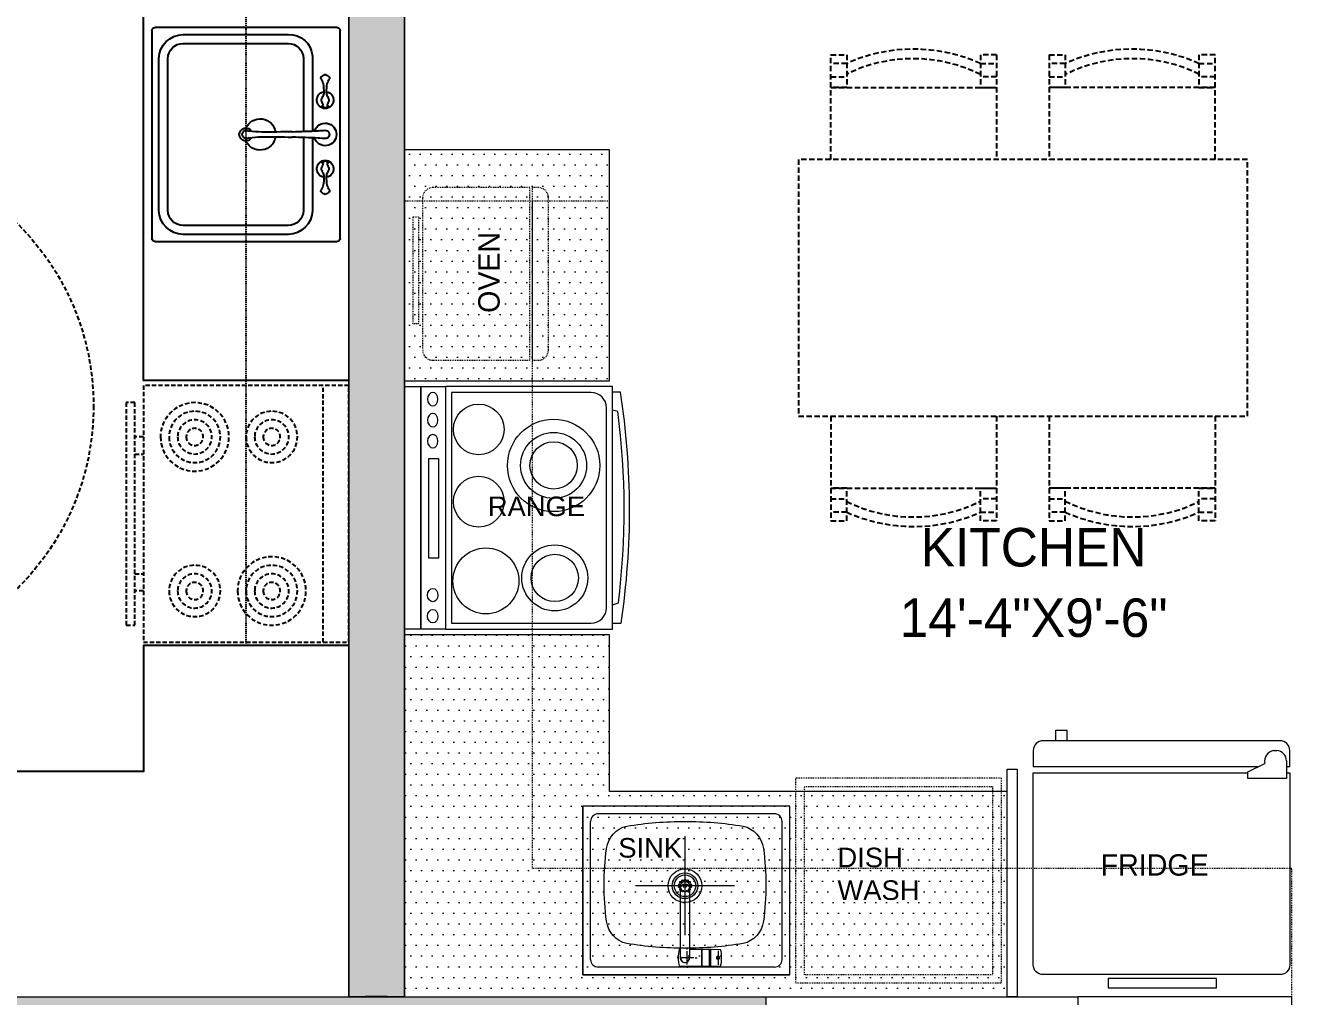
# Model space of a CAD drawing. Header units: inches. Extents: x 0 to 2865, y 0 to 4378.
# Drawn here: x 1399 to 1547, y 1385 to 1498.5 of the extents above; entities that cross this region are included whole.
import ezdxf

# ---------------------------------------------------------------- set-up
doc = ezdxf.new("R2010")
doc.units = ezdxf.units.IN
for name, pattern in [('22-016_Xref_2ND-6TH Floor Plan$0$DASHED', [0.75, 0.5, -0.25]), ('22-016_Xref_2ND-6TH Floor Plan$0$HIDDEN2', [0.1875, 0.125, -0.0625]), ('DASHED', [0.75, 0.5, -0.25]), ('HIDDEN', [0.375, 0.25, -0.125])]:
    doc.linetypes.add(name, pattern=pattern)
for name, color, linetype in [('22-016_Xref_2ND-6TH Floor Plan$0$FURNITURE-LIGHT', 252, 'DASHED'), ('22-016_Xref_2ND-6TH Floor Plan$0$MECH-PLUMBING', 4, 'Continuous'), ('22-016_Xref_2ND-6TH Floor Plan$0$MILLWORK', 1, 'Continuous'), ('22-016_Xref_2ND-6TH Floor Plan$0$WALL-STUD', 5, 'Continuous'), ('A-WALL-EXTR', 2, 'Continuous'), ('I-FURN', 8, 'Continuous'), ('I-Furn Text', 7, 'Continuous'), ('TTEXT', 7, 'Continuous')]:
    doc.layers.add(name, color=color, linetype=linetype)
for name, color, linetype, lineweight in [('A-WALL', 113, 'Continuous', 9), ('I-FIXTURE', 8, 'Continuous', 5), ('l-FIXTURE', 7, 'Continuous', 5)]:
    doc.layers.add(name, color=color, linetype=linetype, lineweight=lineweight)
doc.styles.add('1 by 8 new', font='GOTHIC.TTF', dxfattribs={"height": 4.5})
doc.styles.add('A-ARCH-B01FL$0$Annotative', font='arial.ttf')

# ---------------------------------------------------------------- blocks, each defined once
blk = doc.blocks.new('range')
at = {"layer": 'I-FIXTURE', "lineweight": 5}
for points in [[(-15, 0), (15, 0), (15, -2.0397382952724), (-15, -2.0397382952724)], [(-15, -2.0397382952724), (15, -2.0397382952724), (15, -5.108400615310529), (-15, -5.108400615310529)], [(-15, -25.76306762381864), (15, -25.76306762381864), (15, -5.108400615310529), (-15, -5.108400615310529)]]:
    blk.add_lwpolyline(points, close=True, dxfattribs=at)
at = {"layer": 'I-FIXTURE', "color": 8, "lineweight": 5}
blk.add_lwpolyline([(-6.213851619024354, -3.029376307342318), (6.11445403455582, -3.029376307342318), (6.11445403455582, -4.226940295189706), (-6.213851619024354, -4.226940295189706)], close=True, dxfattribs=at)
at = {"layer": 'I-FIXTURE', "lineweight": 5}
blk.add_lwpolyline([(-12.35982973375212, -25.02259053433954), (12.35982973375212, -25.02259053433954, 0.414213562373095), (14.2595229105209, -23.12289735757076), (14.2595229105209, -5.848877704789629), (-14.2595229105209, -5.848877704789629), (-14.2595229105209, -23.12289735757076, 0.414213562373095)], format="xyb", close=True, dxfattribs=at)
for points in [[(-14.26054402066802, -25.76306762381864), (-14.26894664991414, -26.82533940747089, 0.07611703436577558), (14.29996820558154, -26.74413569825265, -0.006797422421704831), (14.29996820558154, -25.76306762381864, -1.31435643219423)], [(-11.99938787688734, -25.76306762381864), (-11.77823756435828, -26.48849570564562, 0.06343911908587609), (11.90833140900941, -26.41081667858089), (12.06680032175791, -25.76306762381864)]]:
    blk.add_lwpolyline(points, format="xyb", dxfattribs=at)
at = {"layer": 'I-FIXTURE', "color": 8, "lineweight": 5}
for centre, radius in [((-9.04470110515831, -10.08404538592731), 4.081303984487022), ((0.7604044762483682, -9.200686705113185), 3.136758762497526), ((9.705846039607422, -9.200686705113185), 3.136758762497526), ((5.247371589801332, -18.47223892683542), 5.71824132058997), ((-8.682785223223618, -18.61385308610988), 4.081303984487022), ((5.247371589801332, -18.47223892683542), 4.081303984487022), ((5.247371589801332, -18.47223892683542), 2.929124294881853), ((-8.682785223223618, -18.61385308610988), 2.929124294881853)]:
    blk.add_circle(centre, radius, dxfattribs=at)
for centre in [(-13.41080814583256, -3.505149259552127), (-10.80591926217312, -3.505149259552127)]:
    blk.add_ellipse(centre, major_axis=(-0.833804096087988, 0), ratio=0.773412968605256, dxfattribs=at)
at = {"layer": 'I-FIXTURE', "color": 8, "lineweight": 5, "extrusion": (0, 0, -1)}
for centre in [(8.237637676334998, -3.505149259552127), (10.84252655999444, -3.505149259552127), (13.44741544365388, -3.505149259552127)]:
    blk.add_ellipse(centre, major_axis=(0.833804096087988, 0), ratio=0.773412968605256, dxfattribs=at)
blk = doc.blocks.new('*U43')
for p, q in [((-12.50033718824898, 0.3539321910541275), (-12.50033718824898, 21.6460972673483)), ((-12.15285176403074, 22.00002945840242), (12.15285176403074, 22.00002945840242)), ((12.50033718824898, 21.6460972673483), (12.50033718824898, 0.3539321910541275)), ((-6.814595582819265, 20.61623632662986, 4.76209680022599e-09), (-6.814595582819265, 20.58795820319153, 4.76209680022599e-09)), ((-6.814595582819265, 20.58795820319153, 4.76209680022599e-09), (-6.814461355305184, 20.58246437897776, 4.76209680022599e-09)), ((-6.814461355305184, 19.90702730324369, 4.76209680022599e-09), (-6.814595582819265, 19.90153347902992, 4.76209680022599e-09)), ((-6.814595582819265, 19.90153347902992, 4.76209680022599e-09), (-6.814595582819265, 19.8732553555916, 4.76209680022599e-09)), ((-3.588907308376065, 20.52453628935916, 4.76209680022599e-09), (-3.588901911115727, 20.54182042845582, 4.76209680022599e-09)), ((-3.588901911115727, 19.94767125376563, 4.76209680022599e-09), (-3.588907308376065, 19.96495539286241, 4.76209680022599e-09)), ((-3.251328864610741, 20.53045743578173, 4.76209680022599e-09), (-3.251400906300887, 20.5532571054647, 4.76209680022599e-09)), ((-3.251400906300887, 19.93623457675676, 4.76209680022599e-09), (-3.251328864610741, 19.95903424643973, 4.76209680022599e-09)), ((-3.182443163490689, 20.42390073585011, 4.76209680022599e-09), (-3.186296857308889, 20.46598962679002, 4.76209680022599e-09)), ((-3.186296857308889, 20.02350205543144, 4.76209680022599e-09), (-3.182443163490689, 20.06559094637134, 4.76209680022599e-09)), ((3.186522538645249, 20.46476291787519, 4.76209680022599e-09), (3.182668844827049, 20.42267402693528, 4.76209680022599e-09)), ((3.182668844827049, 20.0643642374564, 4.76209680022599e-09), (3.186522538645249, 20.02227534651649, 4.76209680022599e-09)), ((3.251626587637247, 20.55203039654987, 4.76209680022599e-09), (3.251554545947101, 20.5292307268669, 4.76209680022599e-09)), ((3.251554545947101, 19.95780753752479, 4.76209680022599e-09), (3.251626587637247, 19.93500786784182, 4.76209680022599e-09)), ((3.589127592452542, 20.54059371954099, 4.76209680022599e-09), (3.589132989712425, 20.52330958044422, 4.76209680022599e-09)), ((3.589132989712425, 19.96372868394747, 4.76209680022599e-09), (3.589127592452542, 19.94644454485069, 4.76209680022599e-09)), ((6.814687036641544, 20.58123767006293, 4.76209680022599e-09), (6.814821264155626, 20.58673149427659, 4.76209680022599e-09)), ((6.814821264155626, 19.90030677011498, 4.76209680022599e-09), (6.814687036641544, 19.90580059432875, 4.76209680022599e-09)), ((6.814821264155626, 20.58673149427659, 4.76209680022599e-09), (6.814821264155626, 20.61500961771503, 4.76209680022599e-09)), ((6.814821264155626, 19.87202864667665, 4.76209680022599e-09), (6.814821264155626, 19.90030677011498, 4.76209680022599e-09)), ((-0.4027631331771317, 18.7516233181874), (-8.888820079665152, 18.7516233181874)), ((9.148857699274231, 18.74653359113779), (0.4029891239265453, 18.75162331818751)), ((-0.3673071008448687, 17.7159653270113), (-8.871853447560852, 17.71596532701119)), ((8.869413676474323, 17.71596532701119), (0.367533091293808, 17.7159653270113)), ((-11.68287213977499, 15.93822874265231), (-11.68287213977499, 3.622000343647755)), ((-10.64721414859866, 15.92523190199199), (-10.64721414859866, 3.634997184310805)), ((10.64477437753442, 3.634997184324334), (10.64477437753442, 15.92523190196289)), ((11.68043236871074, 3.622000343647755), (11.68043236871074, 15.93822874265231)), ((-8.871853447558351, 1.844263759288879), (8.869413676484669, 1.844263759288879)), ((12.15285176403074, 0), (-12.15285176403074, 0)), ((-8.888820079665152, 0.8086057681125567), (8.886380308600906, 0.8086057681125567))]:
    blk.add_line(p, q)
for centre, radius, start, end in [((-12.12182330403675, 21.62202203517359), 0.3792787594180275, 94.69256136993612, 176.360626125545), ((-6.592661829134386, 20.48917424763772, 4.76209680022599e-09), 0.2557329915017759, 72.01888575067389, 150.2078895479781), ((-5.365688588894614, 22.65203014709004, 4.76209680022599e-09), 2.236712468953585, 239.1184042527654, 255.3938663098026), ((-4.012845435118834, 20.24474584111067, 4.76209680022599e-09), 0.9846102084517456, 189.639629453121, 170.360370546879), ((0.0001128406682937566, 20.24413248665314), 1.318894999999879, 288.1363289012839, 251.8636853940746), ((0.0001128406682937566, 20.24413248665337), 0.4870000719259149, 355.5523882874654, 184.4485862615831), ((4.013071116454853, 20.24351913219584, 4.76209680022599e-09), 0.9846102084520914, 9.639629453121003, 350.360370546879), ((5.365914270230974, 22.65080343817522, 4.76209680022599e-09), 2.236712468953582, 284.6061336901975, 300.8815957472346), ((6.59288751047086, 20.48794753872289, 4.76209680022599e-09), 0.2557329915017622, 29.79211045203591, 107.9811142493403), ((12.12182330403675, 21.62202203517359), 0.3792787594180315, 3.639373874455027, 85.30743863006388), ((-6.778370046557143, 20.2175470498197, 4.76209680022599e-09), 0.2300234702478925, 138.9219796870518, 173.2092564208824), ((-6.778370046557598, 20.27194463240176, 4.76209680022599e-09), 0.2300234702475068, 186.790743579157, 221.0780203129902), ((-6.822695919135413, 20.36216841199848, 4.76209680022599e-09), 0.1292341593686477, 118.9201085300088, 177.1064231826327), ((-6.822695919135413, 20.12732327022309, 4.76209680022599e-09), 0.1292341593686368, 182.8935768173608, 241.079891469991), ((-6.808685287764888, 20.50521228581397, 4.76209680022599e-09), 0.07746772782531691, 94.2759960773628, 170.9667579866734), ((-6.808685287764888, 19.98427939640749, 4.76209680022599e-09), 0.07746772782529589, 189.0332420133209, 265.7240039226372), ((-6.592661829134386, 20.00031743458362, 4.76209680022599e-09), 0.2557329915017832, 209.7921104520219, 287.9811142493261), ((-5.365688588894159, 17.83746153513141, 4.76209680022599e-09), 2.236712468953738, 104.6061336902037, 120.8815957472404), ((-4.997636202720287, 26.01768018281837, 4.76209680022599e-09), 5.608078369836798, 260.4327563513917, 270.9605368413231), ((-4.997636202720855, 14.4718114994032, 4.76209680022599e-09), 5.608078369836754, 89.03946315867042, 99.56724364860176), ((-4.901640100715099, 21.51435241657828, 4.76209680022599e-09), 1.103964330547838, 269.8970455924518, 294.8927714116755), ((-4.901640100715099, 18.97513926564318, 4.76209680022599e-09), 1.10396433054783, 65.10722858832447, 90.10295440754825), ((-4.373421265445586, 20.51135924801815, 4.76209680022599e-09), 0.06355655052060304, 28.63817962421136, 178.5662088645709), ((-4.373421265445586, 19.9781324342033, 4.76209680022599e-09), 0.06355655052055643, 181.433791135429, 331.3618203757886), ((-4.041557311358588, 20.31046750159044, 4.76209680022599e-09), 0.3602024676632094, 85.42808132494233, 140.0375228839041), ((-4.041557311358588, 20.17902418063102, 4.76209680022599e-09), 0.3602024676631735, 219.9624771160959, 274.5719186750577), ((-3.984133259826649, 20.31046821535142, 4.76209680022599e-09), 0.3602017800111696, 39.96242064844508, 94.57197514269804), ((-3.984133259826649, 20.17902346687004, 4.76209680022599e-09), 0.3602017800111623, 265.428024857302, 320.0375793515497), ((-3.648476399755737, 20.50578097592165, 4.76209680022599e-09), 0.0696273066812244, 31.17174637469432, 148.8282536253057), ((-3.648476399755737, 19.9837107062998, 4.76209680022599e-09), 0.0696273066812244, 211.1717463746943, 328.8282536253057), ((-3.489405762491856, 20.76055733113913, 4.76209680022599e-09), 0.2561376383826445, 247.140727087354, 302.405251037377), ((-3.489405762492083, 19.72893435108244, 4.76209680022599e-09), 0.2561376383826468, 57.59474896259998, 112.8592729126199), ((-3.302046037653668, 20.55187988867965, 4.76209680022599e-09), 0.05066385354287017, 1.557687090167533, 188.5978297191728), ((-3.302046037653668, 19.93761179354181, 4.76209680022599e-09), 0.05066385354288869, 171.4021702808263, 358.4423129098324), ((-3.300704259473719, 20.41561544968033, 4.76209680022599e-09), 0.1250064453922127, 23.76414447231276, 66.73509913089626), ((-3.300704259473719, 20.07387623254112, 4.76209680022599e-09), 0.1250064453922031, 293.2649008691037, 336.2358555276872), ((-3.259696673080725, 20.33874495682153, 4.76209680022599e-09), 0.1149765691171599, 4.265032403352123, 47.7856158732119), ((-3.259696673080725, 20.15074672540004, 4.76209680022599e-09), 0.1149765691171567, 312.2143841267881, 355.7349675966479), ((-3.189003095154249, 20.24222594937453, 4.76209680022599e-09), 0.1138971207551362, 357.1036988263793, 67.29400153369313), ((-3.189003095154362, 20.24726573284693, 4.76209680022599e-09), 0.1138971207552049, 292.7059984663567, 2.896301173672845), ((9.747343532147966, 20.61982723031883), 10.24111356960532, 182.1023655359117, 186.6982275459072), ((293.69368844387, 28.30165921588844), 294.2514673130073, 181.7286400731461, 182.3230141539112), ((-293.6934624503447, 28.30165930108035), 294.2514673129979, 357.6769858460823, 358.2713599268409), ((-9.747117538635052, 20.61982731546118), 10.2411135696063, 353.3017724541256, 357.8976344641144), ((3.189228776490722, 20.2409992404597, 4.76209680022599e-09), 0.1138971207552049, 112.7059984663566, 182.8963011736728), ((3.189228776490722, 20.24603902393198, 4.76209680022599e-09), 0.1138971207552555, 177.1036988263272, 247.2940015336374), ((3.259922354417085, 20.3375182479067, 4.76209680022599e-09), 0.1149765691171567, 132.2143841267881, 175.7349675966479), ((3.259922354417085, 20.14952001648498, 4.76209680022599e-09), 0.1149765691171599, 184.2650324033521, 227.7856158732117), ((3.300929940810079, 20.4143887407655, 4.76209680022599e-09), 0.1250064453922031, 113.2649008691038, 156.2358555276872), ((3.300929940810079, 20.07264952362618, 4.76209680022599e-09), 0.1250064453922127, 203.7641444723128, 246.7350991308963), ((3.302271718990028, 20.55065317976471, 4.76209680022599e-09), 0.05066385354288869, 351.4021702808263, 178.4423129097021), ((3.302271718990028, 19.93638508462686, 4.76209680022599e-09), 0.05066385354287017, 181.557687090161, 8.59782971917285), ((3.489631443828216, 20.75933062222418, 4.76209680022599e-09), 0.2561376383826386, 237.594748962623, 292.859272912646), ((3.489631443828443, 19.72770764216739, 4.76209680022599e-09), 0.2561376383826575, 67.14072708738007, 122.4052510374), ((3.648702081092324, 20.50455426700694, 4.76209680022599e-09), 0.069627306680971, 31.17174637470857, 148.8282536252914), ((3.648702081092324, 19.98248399738475, 4.76209680022599e-09), 0.069627306680971, 211.1717463747086, 328.8282536252914), ((3.984358941162895, 20.30924150643648, 4.76209680022599e-09), 0.3602017800111713, 85.42802485728235, 140.0375793515315), ((3.984358941162895, 20.17779675795521, 4.76209680022599e-09), 0.3602017800111555, 219.9624206484684, 274.5719751427174), ((4.041782992694948, 20.30924079267561, 4.76209680022599e-09), 0.36020246766313, 39.96247711609592, 94.57191867507112), ((4.041782992694948, 20.17779747171608, 4.76209680022599e-09), 0.3602024676631007, 265.4280813249289, 320.0375228839041), ((4.373646946781832, 20.51013253910332, 4.76209680022599e-09), 0.06355655052061185, 1.433791135376921, 151.3618203757209), ((4.373646946781832, 19.97690572528836, 4.76209680022599e-09), 0.06355655052058039, 208.6381796242782, 358.566208864623), ((4.901865782051232, 21.51312570766333, 4.76209680022599e-09), 1.103964330547717, 245.1072285883334, 270.1029544075613), ((4.901865782051459, 18.97391255672835, 4.76209680022599e-09), 1.103964330547838, 89.89704559245175, 114.8927714116755), ((4.997861884057215, 26.01645347390343, 4.76209680022599e-09), 5.608078369836754, 269.0394631586704, 279.5672436486017), ((4.997861884056647, 14.47058479048837, 4.76209680022599e-09), 5.608078369836798, 80.43275635139175, 90.96053684131655), ((5.365914270230974, 17.83623482621647, 4.76209680022599e-09), 2.236712468953585, 59.11840425276547, 75.39386630980256), ((6.59288751047086, 19.99909072566879, 4.76209680022599e-09), 0.2557329915017393, 252.0188857506595, 330.2078895479642), ((6.808910969101134, 20.50398557689914, 4.76209680022599e-09), 0.07746772782539924, 9.033242013268085, 85.72400392255884), ((6.808910969101134, 19.98305268749255, 4.76209680022599e-09), 0.07746772782538208, 274.2759960774412, 350.9667579867319), ((6.822921600471773, 20.36094170308365, 4.76209680022599e-09), 0.1292341593686368, 2.893576817367309, 61.079891469991), ((6.822921600471773, 20.12609656130803, 4.76209680022599e-09), 0.1292341593686477, 298.9201085300088, 357.1064231826327), ((6.77859572789373, 20.21632034090476, 4.76209680022599e-09), 0.2300234702477258, 6.79074357913729, 41.07802031295788), ((6.77859572789373, 20.27071792348693, 4.76209680022599e-09), 0.2300234702477265, 318.9219796870421, 353.2092564208627), ((-8.803912591161634, 15.87318103009898), 2.879694304515704, 91.68960500107862, 178.7056694172327), ((8.963397317865201, 16.03400098289751), 2.718865333891928, 357.8975422548661, 86.08867908513972), ((-8.803912591161634, 15.87318103009898), 1.844036313339419, 92.11145818189625, 178.3825202251559), ((-102.9236267317459, 13.59035037286685), 102.6454368748592, 359.5796531807329, 1.554403383487355), ((102.9238527252578, 13.5903504580283), 102.6454368748567, 178.4455966165191, 180.4203468192736), ((8.801472820096592, 15.87318103009818), 1.844036313339432, 1.617479773964398, 87.88854181876859), ((0.0001128406682937566, 12.63810115607521), 1.825196553155092, 98.88265333849996, 245.544652953707), ((0.0001128406682937566, 12.63810115607521), 1.825196553155092, 294.4550182020678, 81.11733677803889), ((-15.09936722905388, 13.24922979641065), 14.82413928613241, 352.6339820877446, 358.4076940726149), ((15.09959322257475, 13.24922988156038), 14.82413928613876, 181.5923059273916, 187.3660925798454), ((0.0001080384237184262, 10.96467448676071, 6.59028080024493e-09), 0.7556922217066734, 118.8294084328564, 61.16967708271376), ((0.0001071643296199909, 11.05381375873503), 0.4950568856001986, 143.4452192498729, 36.55203263943636), ((-8.803912591161634, 3.687048056201093), 2.879694304515706, 181.2943305827673, 268.3103949989214), ((-8.803912591161634, 3.687048056201093), 1.844036313339433, 181.6174797747594, 267.8885418181819), ((8.801472820097047, 3.687048056201547), 1.844036313339433, 272.1114581815376, 358.3825202256447), ((8.801472820097388, 3.687048056201093), 2.879694304515704, 271.6896050010786, 358.7056694172327), ((-12.12182330403675, 0.3780074232288371), 0.3792787594179904, 183.6393738744615, 265.3074386300705), ((12.12182330403675, 0.3780074232288371), 0.3792787594179976, 274.6925613699295, 356.3606261255384)]:
    blk.add_arc(centre, radius, start, end)
blk = doc.blocks.new('22-016_Xref_2ND-6TH Floor Plan$0$stove')
for p, q in [((-23.99999600000001, -29.99999999999864), (-23.99999599999956, 9.094947017729282e-13)), ((-23.99999599999956, 9.094947017729282e-13), (0, 0)), ((-2.999999999999545, 0), (-3, -29.99999999999955)), ((0, 0), (0, -29.99999999999955)), ((-25.99999599999956, -1.999999999999091), (-24.99999599999956, -1.999999999999091)), ((-25.99999600000001, -27.99999999999864), (-25.99999599999956, -1.999999999999091)), ((-24.99999599999956, -1.999999999999091), (-24.99999600000001, -27.99999999999864)), ((-23.99999600000001, -5.999999999999091), (-24.99999599999956, -5.999999999999091)), ((-24.99999599999956, -7.999999999999091), (-23.99999600000001, -7.999999999999091)), ((-24.99999600000001, -21.99999999999909), (-23.99999600000001, -21.99999999999909)), ((-23.99999600000001, -23.99999999999864), (-24.99999600000001, -23.99999999999909)), ((-24.99999600000001, -27.99999999999864), (-25.99999600000001, -27.99999999999864)), ((0, -29.99999999999955), (-23.99999600000001, -29.99999999999864))]:
    blk.add_line(p, q)
for centre, radius in [((-9.000000199999704, -5.999999999999091), 4.000000000000002), ((-18, -5.999999999999091), 2.999999999999979), ((-18, -5.999999999999091), 1.999999999999986), ((-9.000000199999704, -5.999999999999091), 2.999999999999965), ((-9.000000199999704, -5.999999999999091), 2.000000000000016), ((-18, -5.999999999999091), 1.000000000000073), ((-9.000000199999704, -5.999999999999091), 0.999999999999986), ((-18, -23.99999999999864), 3.999999999999929), ((-18, -23.99999999999864), 3.000000000000016), ((-18, -23.99999999999864), 2.000000000000066), ((-9.000000199999704, -23.99999999999955), 2.999999999999979), ((-9.000000199999704, -23.99999999999955), 1.999999999999986), ((-18, -23.99999999999864), 0.9999999999999931), ((-9.000000199999704, -23.99999999999955), 0.999999999999986)]:
    blk.add_circle(centre, radius)
blk = doc.blocks.new('*U44')
at = {"extrusion": (0, 0, -1)}
for p, q in [((-38.97580007453053, 24), (-38.97580007456449, 33.78147764362128)), ((-23.4714693658707, 33.78147764370806), (-23.47146936586796, 24)), ((-18.5285306341293, 33.78147764370806), (-18.52853063413204, 24)), ((-3.024199925469468, 24), (-3.024199925435511, 33.78147764362128)), ((-38.97580007453053, 30.74820459108741), (-23.4714693658707, 30.74820459108741)), ((-3.024199925469468, 30.74820459108741), (-18.5285306341293, 30.74820459108741)), ((-38.97580007453054, -6.748204591087418), (-23.4714693658707, -6.748204591087422)), ((-3.02419992546946, -6.748204591087418), (-18.5285306341293, -6.748204591087422))]:
    blk.add_line(p, q, dxfattribs=at)
for p, q in [((-38.97580007453054, -3.552713678800501e-15), (-38.97580007456449, -9.78147764362128)), ((-23.47146936586796, -7.105427357601002e-15), (-23.4714693658707, -9.781477643708065)), ((-18.52853063413204, -7.105427357601002e-15), (-18.5285306341293, -9.781477643708065)), ((-3.02419992546946, -3.552713678800501e-15), (-3.024199925435511, -9.78147764362128))]:
    blk.add_line(p, q)
for points in [[(-38.97580007456449, 33.78147764362128), (-37.47580007456449, 33.78147764363808), (-37.4758000745305, 30.74555602573768), (-38.9758000745305, 30.7455560257209)], [(-23.4714693658707, 33.78147764370806), (-24.9714693658707, 33.78147764370806), (-24.9714693658707, 30.74555602580767), (-23.4714693658707, 30.74555602580767)], [(-18.5285306341293, 33.78147764370806), (-17.0285306341293, 33.78147764370806), (-17.0285306341293, 30.74555602580767), (-18.5285306341293, 30.74555602580767)], [(-3.024199925435511, 33.78147764362128), (-4.524199925435511, 33.78147764363808), (-4.524199925469496, 30.74555602573768), (-3.024199925469496, 30.7455560257209)], [(-37.47580007455566, 32.99293999967545), (-38.97580007455566, 32.99293999965865)], [(-24.9714693658707, 32.99293999974543), (-23.4714693658707, 32.99293999974543)], [(-17.0285306341293, 32.99293999974543), (-18.5285306341293, 32.99293999974543)], [(-4.524199925444336, 32.99293999967545), (-3.024199925444336, 32.99293999965865)], [(-38.97580007454159, 31.73589455720739), (-37.47580007454159, 31.73589455722417)], [(-23.4714693658707, 31.73589455729416), (-24.9714693658707, 31.73589455729416)], [(-18.5285306341293, 31.73589455729416), (-17.0285306341293, 31.73589455729416)], [(-3.024199925458412, 31.73589455720739), (-4.524199925458412, 31.73589455722417)], [(-38.97580007456449, -9.78147764362128), (-37.47580007456449, -9.781477643638084), (-37.47580007453051, -6.745556025737688), (-38.97580007453051, -6.745556025720905)], [(-23.4714693658707, -9.781477643708065), (-24.9714693658707, -9.781477643708065), (-24.9714693658707, -6.74555602580768), (-23.4714693658707, -6.74555602580768)], [(-18.5285306341293, -9.781477643708065), (-17.0285306341293, -9.781477643708065), (-17.0285306341293, -6.74555602580768), (-18.5285306341293, -6.74555602580768)], [(-3.024199925435511, -9.78147764362128), (-4.524199925435511, -9.781477643638084), (-4.524199925469489, -6.745556025737688), (-3.024199925469489, -6.745556025720905)], [(-38.9758000745416, -7.735894557207391), (-37.4758000745416, -7.735894557224174)], [(-23.4714693658707, -7.735894557294166), (-24.9714693658707, -7.735894557294166)], [(-18.5285306341293, -7.735894557294166), (-17.0285306341293, -7.735894557294166)], [(-3.024199925458404, -7.735894557207391), (-4.524199925458404, -7.735894557224174)], [(-37.47580007455566, -8.992939999675457), (-38.97580007455566, -8.992939999658653)], [(-24.9714693658707, -8.992939999745438), (-23.4714693658707, -8.992939999745438)], [(-17.0285306341293, -8.992939999745438), (-18.5285306341293, -8.992939999745438)], [(-4.524199925444336, -8.992939999675457), (-3.024199925444336, -8.992939999658653)]]:
    blk.add_lwpolyline(points)
blk.add_lwpolyline([(0, 24), (-42, 24), (-42, 0), (0, 0)], close=True)
for centre, radius, start, end in [((-31.22363472013482, 18.99156008778627), 15.33389093009579, 65.93736429204871, 114.0626357085924), ((-31.25906960619996, 19.26161569946019), 14.16886558599301, 63.65585849718715, 116.0247865132513), ((-10.77636527986518, 18.99156008778627), 15.33389093009579, 65.93736429140758, 114.0626357079513), ((-10.74093039380004, 19.26161569946019), 14.16886558599301, 63.97521348674869, 116.3441415028129), ((-31.25906960619996, 4.738384300539806), 14.16886558599301, 243.9752134867487, 296.3441415028128), ((-10.74093039380004, 4.738384300539806), 14.16886558599301, 243.6558584971871, 296.0247865132513), ((-31.22363472013482, 5.008439912213724), 15.33389093009579, 245.9373642914076, 294.0626357079512), ((-10.77636527986518, 5.008439912213724), 15.33389093009579, 245.9373642920488, 294.0626357085924)]:
    blk.add_arc(centre, radius, start, end)

msp = doc.modelspace()

# ---------------------------------------------------------------- hatches: boundary and pattern name
at = {"layer": 'A-WALL', "lineweight": 5, "transparency": 33554636}
h = msp.add_hatch(color=8, dxfattribs=at)
h.dxf.hatch_style = 1
h.paths.add_polyline_path([(1436.796375780894, 1619.384142817795), (1443.296375780894, 1619.384142817795), (1443.296375780894, 1384.966826151239), (1436.796375780894, 1384.966826151239)])
h = msp.add_hatch(color=8, dxfattribs=at)
h.dxf.hatch_style = 1
h.paths.add_polyline_path([(1443.296375780894, 1619.384142817795), (1436.796375780894, 1619.384142817795), (1436.796375780894, 1384.966826151239), (1443.296375780894, 1384.966826151239)])
h = msp.add_hatch(color=8, dxfattribs=at)
h.dxf.hatch_style = 1
h.paths.add_polyline_path([(1401.046375780898, 1303.161702188268), (1394.546375780898, 1303.161702188268), (1394.546375780894, 1384.966826151239), (1485.546375780894, 1384.966826151239), (1485.546375780894, 1303.161702188268), (1479.046375780894, 1303.161702188268), (1479.046375780894, 1378.466826151239), (1401.046375780894, 1378.466826151239)])
at = {"layer": 'I-FURN', "lineweight": 5, "transparency": 33554636}
h = msp.add_hatch(dxfattribs=at)
h.set_pattern_fill('DOTS', color=8, scale=20, double=1)
h.set_pattern_definition([(0, (-2921.12278324052, 535.9706637169875), (0.625, 1.25), [0, -1.25])])
h.paths.add_polyline_path([(1443.296375780894, 1456.966826151277), (1467.296375780894, 1456.966826151277), (1467.296375780894, 1483.966826151277), (1443.296375780894, 1483.966826151277)])
h = msp.add_hatch(dxfattribs=at)
h.set_pattern_fill('DOTS', color=8, scale=20, double=1)
h.set_pattern_definition([(0, (-2917.811768249798, 535.9706637169875), (0.625, 1.25), [0, -1.25])])
h.paths.add_polyline_path([(1513.793763977668, 1408.966826151277), (1467.296375780894, 1408.966826151277), (1467.296375780894, 1427.277477168899), (1443.296375780894, 1427.277477168899), (1443.296375780894, 1384.966826151239), (1513.793763977668, 1384.966826151239)])

# ---------------------------------------------------------------- linework, layer by layer
at = {"layer": '22-016_Xref_2ND-6TH Floor Plan$0$FURNITURE-LIGHT', "color": 8, "linetype": '22-016_Xref_2ND-6TH Floor Plan$0$DASHED', "lineweight": -3, "transparency": 33554636}
msp.add_circle((1376.952807659127, 1454.021899023848), 30, dxfattribs=at)
at = {"layer": '22-016_Xref_2ND-6TH Floor Plan$0$MILLWORK', "color": 8, "lineweight": -3, "transparency": 33554636}
for points in [[(1436.796228255549, 1457.012631866248), (1412.778084331378, 1457.012938529318), (1412.778231888249, 1522.797653808848)], [(1436.795832535125, 1426.019435095644), (1412.777688610895, 1426.019741758711), (1412.778089079726, 1411.307512355816), (1394.556571277524, 1411.307699513856), (1394.556241356338, 1385.467955362225)]]:
    msp.add_lwpolyline(points, dxfattribs=at)
at = {"layer": '22-016_Xref_2ND-6TH Floor Plan$0$MILLWORK', "color": 8, "linetype": '22-016_Xref_2ND-6TH Floor Plan$0$HIDDEN2', "transparency": 33554636}
msp.add_lwpolyline([(1424.787273385486, 1426.01958842063), (1424.787807033648, 1522.796735573007)], dxfattribs=at)
at = {"layer": '22-016_Xref_2ND-6TH Floor Plan$0$WALL-STUD', "color": 8, "transparency": 33554636}
msp.add_line((1441.296375804592, 1384.966826151239), (1438.762882828345, 1384.966826151239), dxfattribs=at)
at = {"layer": 'A-WALL', "color": 8, "lineweight": 5, "transparency": 33554636}
for p, q in [((1485.546375780894, 1384.966826151284), (1522.046375780883, 1384.966826151284)), ((1522.046375780883, 1384.966826151284, -1.52020798819865e-09), (1522.046375780883, 1379.696868901044, -2.682598651544489e-09))]:
    msp.add_line(p, q, dxfattribs=at)
for points in [[(1436.796375780894, 1619.384142817795), (1443.296375780894, 1619.384142817795), (1443.296375780894, 1384.966826151239), (1436.796375780894, 1384.966826151239)], [(1443.296375780894, 1619.384142817795), (1436.796375780894, 1619.384142817795), (1436.796375780894, 1384.966826151239), (1443.296375780894, 1384.966826151239)], [(1522.046375780894, 1384.966826151284), (1522.046375780898, 1380.466826151295), (1547.046375780879, 1380.466826151168), (1547.046375780879, 1384.966826151157)]]:
    msp.add_lwpolyline(points, close=True, dxfattribs=at)
at = {"layer": 'A-WALL', "color": 8, "transparency": 33554636}
msp.add_lwpolyline([(1401.046375780898, 1303.161702188268), (1394.546375780898, 1303.161702188268), (1394.546375780894, 1384.966826151239), (1485.546375780894, 1384.966826151239), (1485.546375780894, 1303.161702188268), (1479.046375780894, 1303.161702188268), (1479.046375780894, 1378.466826151239), (1401.046375780894, 1378.466826151239)], close=True, dxfattribs=at)
at = {"layer": 'A-WALL-EXTR', "color": 8, "linetype": 'HIDDEN', "lineweight": 5, "ltscale": 0.1, "transparency": 33554636}
msp.add_line((1467.296375780894, 1477.966826151277), (1443.296375780894, 1477.966826151277), dxfattribs=at)
for points in [[(1446.630848744171, 1459.367506519006), (1457.977370119606, 1459.36750665113), (1457.977369884466, 1479.559509556823), (1446.630848509019, 1479.559509424692, 0.4142135623732353), (1445.433159752753, 1478.361820640533), (1445.433159960012, 1460.56519527527, 0.414213562373095)], [(1458.24719827429, 1459.367506654281), (1458.943990805918, 1459.367506662408, 0.414213562373095), (1460.141679562184, 1460.565195446567), (1460.141679354951, 1478.361820811809, 0.414213562373095), (1458.943990570795, 1479.559509568079), (1458.247198039149, 1479.559509559967)]]:
    msp.add_lwpolyline(points, format="xyb", close=True, dxfattribs=at)
msp.add_lwpolyline([(1547.046375780879, 1384.966826151157), (1547.046375780879, 1399.966826151235), (1458.296375781207, 1399.966826151235), (1458.296375781207, 1477.966826151277)], dxfattribs=at)
msp.add_lwpolyline([(1444.948812920946, 1463.621264527962), (1444.306107431472, 1463.621264520482), (1444.30610728548, 1476.157856579975), (1444.948812774961, 1476.157856587454)], close=True, dxfattribs=at)
at = {"layer": 'A-WALL-EXTR', "color": 8, "linetype": 'HIDDEN', "lineweight": 5, "ltscale": 0.1, "transparency": 33554636, "elevation": -1.694268116690637e-08}
for points in [[(1513.073605080939, 1410.534461923252), (1513.073605080939, 1386.534461923237), (1489.073605080939, 1386.534461923237), (1489.073605080939, 1410.534461923252)], [(1512.073605080939, 1409.534461923252), (1512.073605080939, 1387.534461923237), (1490.073605080939, 1387.534461923237), (1490.073605080939, 1409.534461923252)]]:
    msp.add_lwpolyline(points, close=True, dxfattribs=at)
at = {"layer": 'I-FIXTURE', "color": 8, "lineweight": 5, "transparency": 33554636, "elevation": 1.680780372955375e-09}
msp.add_lwpolyline([(1525.570705471317, 1387.108773257495), (1525.570705471317, 1385.981125681129), (1538.25278301258, 1385.981125681129), (1538.25278301258, 1387.108773257495)], close=True, dxfattribs=at)
at = {"layer": 'I-FURN', "color": 8, "lineweight": 5, "transparency": 33554636}
for p, q in [((1544.940856625642, 1413.748205728668, 1.680780372955375e-09), (1545.303684678522, 1413.755058681661, 1.680780372955375e-09)), ((1541.91163340065, 1411.26362252697, 1.680780372955375e-09), (1543.898333522335, 1412.246280865401, 1.680780372955375e-09)), ((1541.91163340065, 1410.481712877509, 1.680780372955375e-09), (1541.91163340065, 1411.26362252697, 1.680780372955375e-09)), ((1546.448822363574, 1412.551705466655, 1.680780372955375e-09), (1546.448822363574, 1410.481712877509, 1.680780372955375e-09)), ((1546.448822363574, 1410.481712877509, 1.680780372955375e-09), (1541.91163340065, 1410.481712877509, 1.680780372955375e-09))]:
    msp.add_line(p, q, dxfattribs=at)
for points in [[(1443.296375780894, 1456.966826151277), (1443.296375780894, 1456.966826151277), (1467.296375780894, 1456.966826151277), (1467.296375780894, 1456.966826151277), (1467.296375780894, 1456.966826151277), (1467.296375780894, 1483.966826151277), (1443.296375780894, 1483.966826151277)], [(1514.953989168866, 1384.966826151248), (1513.793763977668, 1384.966826151248), (1513.793763977668, 1411.57103591061), (1514.953989168866, 1411.57103591061)], [(1464.178393377446, 1407.248698220278), (1464.178393377446, 1387.523995761224), (1488.359862015768, 1387.523995761224), (1488.359862015768, 1407.248698220278)]]:
    msp.add_lwpolyline(points, close=True, dxfattribs=at)
msp.add_lwpolyline([(1513.793763977668, 1408.966826151277), (1467.296375780894, 1408.966826151277), (1467.296375780894, 1427.277477168899), (1443.296375780894, 1427.277477168899), (1443.296375780894, 1384.966826151239), (1513.793763977668, 1384.966826151239), (1513.793763977668, 1408.966826151277)], dxfattribs=at)
at = {"layer": 'I-FURN', "color": 8, "lineweight": 5, "transparency": 33554636, "elevation": 1.680780372955375e-09}
msp.add_lwpolyline([(1520.74982005994, 1416.139780965091), (1520.74982005994, 1414.885978875015), (1519.483285630096, 1414.885978875015), (1519.483285630096, 1416.139780965091)], close=True, dxfattribs=at)
for points in [[(1546.448822363574, 1411.859491985825), (1546.827616041035, 1411.859491985825), (1546.827616041035, 1413.74084118997, 0.4142135623730981), (1545.682478355997, 1414.885978875011), (1517.972753726088, 1414.885978875022, 0.414213562373095), (1516.827616041042, 1413.740841189977), (1516.827616041042, 1411.859491985847), (1516.827616041042, 1411.859491985847)], [(1546.448822363574, 1411.15307170408), (1546.827616041035, 1411.15307170408), (1546.827616041028, 1388.684967906355, -0.4142135623730981), (1545.682478355982, 1387.539830221313), (1517.972753726073, 1387.539830221313, -0.414213562373095), (1516.827616041035, 1388.684967906366), (1516.827616041042, 1411.153071704098), (1516.827616041042, 1411.153071704098)]]:
    msp.add_lwpolyline(points, format="xyb", dxfattribs=at)
for points in [[(1516.827616041042, 1411.859491985847), (1543.116338922522, 1411.859491985827)], [(1516.827616041042, 1411.153071704098), (1541.91163340065, 1411.153071704081)]]:
    msp.add_lwpolyline(points, dxfattribs=at)
at = {"layer": 'I-FURN', "color": 8, "lineweight": 5, "transparency": 33554636}
for centre, radius, start, end in [((1545.206892309674, 1412.450760861418, 1.680780372955375e-09), 1.324438812742191, 101.5876471975717, 188.8814150610563), ((1545.197978604814, 1412.507920577295, 1.680780372955375e-09), 1.251609853498697, 2.004779150061077, 85.15525137694098)]:
    msp.add_arc(centre, radius, start, end, dxfattribs=at)
at = {"layer": 'l-FIXTURE', "color": 8, "lineweight": 5, "transparency": 33554636}
for p, q in [((1488.359862015768, 1407.248698220278), (1464.178393377446, 1407.248698220278)), ((1464.178393377446, 1387.52399576122), (1464.178393377446, 1407.248698220278)), ((1488.359862015768, 1387.523995761224), (1488.359862015768, 1407.248698220278)), ((1465.074970761951, 1389.317150530226), (1465.074970761951, 1405.455543451272)), ((1486.566707246759, 1406.352120835777), (1465.971548146448, 1406.352120835773)), ((1487.463284631263, 1389.31715053023), (1487.463284631263, 1405.455543451276)), ((1476.106952622471, 1403.713791415062), (1476.106952622471, 1392.151032418412)), ((1481.888332120794, 1397.932411916739), (1470.325573124148, 1397.932411916739)), ((1475.568965669223, 1397.890365917879), (1475.56830943684, 1397.871859374455)), ((1475.56830943684, 1397.871859374455), (1475.56830943684, 1397.613390740774)), ((1476.645888946088, 1397.871859374455), (1476.645232713705, 1397.890365917879)), ((1476.645888946088, 1397.871859374455), (1476.645888946088, 1397.613390740774)), ((1475.568637653003, 1397.604134649783), (1475.56830943684, 1397.613390740774)), ((1475.568637653003, 1397.604708331891), (1475.568637653003, 1397.611387107953)), ((1475.568637653003, 1397.604708331891), (1475.568638657289, 1397.60573250323)), ((1475.568637653003, 1397.451073989057), (1475.568637653003, 1397.604708331891)), ((1475.568637653003, 1393.511842977007), (1475.568637653003, 1397.451073989057)), ((1476.645888946088, 1397.613390740774), (1476.645560729925, 1397.604134649783)), ((1476.645560729925, 1397.611387107953), (1476.645560729925, 1397.604708331891)), ((1476.645560729925, 1397.604708331891), (1476.645560729925, 1397.451073989057)), ((1476.645560729925, 1397.451073989057), (1476.645560729925, 1393.511842977007)), ((1475.568637653003, 1389.511842977007), (1475.568637653003, 1393.511842977007)), ((1476.645560729925, 1393.511842977007), (1476.645560729925, 1389.511842977007)), ((1475.444909948837, 1390.511842977007), (1475.568637653003, 1390.511842977007)), ((1476.353253037614, 1390.473381417053), (1476.353253037614, 1390.684919900085)), ((1476.645560729925, 1390.511842977007), (1478.060945345311, 1390.511842977007)), ((1478.080176114538, 1390.492612207777), (1478.099406151599, 1390.511675167628)), ((1478.080176114538, 1388.531073746238), (1478.080176114538, 1390.492612207777)), ((1478.080176114538, 1390.492612207777), (1478.080176114538, 1388.531073746238)), ((1478.099406151599, 1388.51201078639), (1478.099406151599, 1390.511675167628)), ((1478.099406151599, 1390.511675167628), (1478.957267000846, 1390.504189113471)), ((1478.976329960697, 1388.538726877602), (1478.976329960697, 1390.484959076412)), ((1479.072576427079, 1390.481653593236), (1479.072576427079, 1390.331544958531)), ((1479.183650124007, 1390.510575527066), (1480.254179597407, 1390.491889365602)), ((1475.391714597568, 1389.511842977007), (1475.180176114543, 1389.511842977007)), ((1477.122483789655, 1389.511842977007), (1475.58402228558, 1389.511842977007)), ((1476.353253037614, 1388.74261222497), (1476.353253037614, 1390.281073729045)), ((1477.31479147766, 1389.511842977007), (1477.526329960692, 1389.511842977007)), ((1479.072576427079, 1390.331544957927), (1479.072576427079, 1389.520550751748)), ((1479.072576427079, 1389.520550749067), (1479.072576427079, 1389.503135197297)), ((1479.072576427079, 1389.503135197297), (1479.072576427079, 1388.692140996095)), ((1479.972576427088, 1389.338768546214), (1479.972576427066, 1389.684917407801)), ((1480.181750566171, 1389.503145587801), (1480.181750566113, 1389.520540366214)), ((1488.359862015768, 1387.523995761224), (1464.178393377446, 1387.52399576122)), ((1486.566707246759, 1388.420573145725), (1465.971548146448, 1388.420573145721)), ((1478.060945345311, 1388.511842977007), (1475.444909948837, 1388.511842977007)), ((1476.353253037614, 1388.550304536961), (1476.353253037614, 1388.338766053933)), ((1478.099406151599, 1388.51201078639), (1478.080176114538, 1388.531073746238)), ((1478.957267000846, 1388.519496840544), (1478.099406151599, 1388.51201078639)), ((1479.072576427079, 1388.692140996095), (1479.072576427079, 1388.542032361543)), ((1480.254179597407, 1388.531796588412), (1479.183503303215, 1388.513107864182))]:
    msp.add_line(p, q, dxfattribs=at)
msp.add_lwpolyline([(1466.648550435912, 1398.041120323424, -0.03546597004172796), (1466.934950213657, 1402.291128572116, -0.319417894625136), (1469.312262492353, 1404.908206405634, -0.03976703637455263), (1476.106952622478, 1405.455543451272, -0.03976703637457689), (1482.901642752582, 1404.908206405634, -0.319417894625136), (1485.278955031292, 1402.291128572116, -0.03546597004172796), (1485.565354809038, 1398.041120323424, -0.03546597004172796), (1485.278955031292, 1393.791112074711, -0.319417894625136), (1482.901642752582, 1391.174034241226, -0.03976703637457974), (1476.106952622478, 1390.626697195555, -0.03976703637455548), (1469.312262492353, 1391.174034241226, -0.319417894625136), (1466.934950213657, 1393.791112074711, -0.03546597004172796)], format="xyb", close=True, dxfattribs=at)
for centre, radius in [((1476.106952622486, 1397.932411916739), 1.974766579369722), ((1476.106952622486, 1397.932411916739), 1.502030044960496), ((1476.106952622486, 1397.932411916739), 1.263088931521898), ((1475.451233790936, 1398.082075461057), 0.09245692698391153), ((1475.451233790936, 1397.782748372402), 0.09245692698391153), ((1475.581106947375, 1398.351759849286), 0.09245692698391153), ((1475.815130288855, 1398.538387236479), 0.09245692698391152), ((1476.106952622486, 1397.932411916739), 0.2085800297739045), ((1476.106952622471, 1398.604993779812), 0.09245692698391153), ((1476.398774956087, 1398.538387236497), 0.09245692698391153), ((1476.632798297582, 1398.351759849286), 0.09245692698391153), ((1476.76267145402, 1398.082075461075), 0.09245692698391153), ((1476.76267145402, 1397.782748372417), 0.09245692698391152), ((1475.581106947389, 1397.513063984205), 0.09245692698391153), ((1475.815130288869, 1397.326436596994), 0.09245692698391153), ((1476.106952622486, 1397.259830053662), 0.09245692698391153), ((1476.398774956102, 1397.326436596994), 0.09245692698391153), ((1476.632798297582, 1397.513063984205), 0.09245692698391153)]:
    msp.add_circle(centre, radius, dxfattribs=at)
for centre, radius, start, end in [((1465.971548146448, 1405.455543451276), 0.8965773845025057, 90, 180), ((1486.566707246759, 1405.455543451276), 0.8965773845025057, 0, 90), ((1476.106952622478, 1397.859979776286), 0.5424925126118196, 36.03548124956973, 142.5022075237775), ((1479.144022268385, 1389.511842977007), 3.846153846153846, 165.1504721953348, 194.8495278046652), ((1475.444909948837, 1390.492612207777), 0.01923076923076892, 90, 165.1504721953348), ((1478.060945345311, 1390.492612207777), 0.01923076923076925, 0, 90), ((1478.957099191462, 1390.484959076412), 0.01923076923076933, 0, 89.50002565059347), ((1478.742868422229, 1389.511842977007), 0.961538461538466, 69.94656758829029, 75.94814224173375), ((1480.253843974202, 1390.472661525312), 0.01923076923061226, 14.54068442452101, 88.99999999929463), ((1476.549499504003, 1389.511842977007), 3.846153846153841, 345.4592706406515, 14.54072935934851), ((1465.971548146448, 1389.317150530226), 0.8965773845025057, 180, 270), ((1476.107099191464, 1389.511842977007), 0.551923076923077, 167.3543439563704, 0), ((1476.107099191464, 1389.511842977007), 0.5384615384615385, 180, 270), ((1476.107099191464, 1389.511842977007), 0.5384615384615385, 270, 0), ((1476.107099191464, 1389.511842977007), 0.551923076923077, 0, 12.3500731453569), ((1479.972575248004, 1389.511846098342), 0.1923045677907314, 89.99979686232004, 180.0009297709651), ((1479.972575614785, 1389.511840222439), 0.1923049345608262, 179.9991790897606, 270.0003901741395), ((1479.97227091913, 1389.511810636041), 0.1731070413470598, 89.8988814973019, 179.9892956352563), ((1479.972271527131, 1389.511875927164), 0.1731076494655077, 180.0109059593398, 270.1009169146708), ((1498.703786366317, 1388.989539630739), 18.73337084391798, 179.0369559283249, 180.8702652543803), ((1499.763057072942, 1390.035004093264), 19.79251358961725, 179.1787912793329, 180.9139883118528), ((1479.972577239361, 1389.511845731561), 0.1923049345745057, 359.9991791616726, 90.00039016872002), ((1479.972881327023, 1389.511810026851), 0.1731076494654459, 0.01090595933981368, 90.10091691467085), ((1479.972881935024, 1389.511875317973), 0.1731070413470431, 269.8988814973019, 359.9892956352562), ((1479.972577606135, 1389.511839855683), 0.1923045677996877, 269.99979686232, 0.0009298374576797873), ((1479.972524143293, 1389.50978313295), 0.2095027782570326, 2.943231685644129, 89.85297896039745), ((1486.566707246759, 1389.31715053023), 0.8965773845025057, 270, 0), ((1475.444909948837, 1388.531073746238), 0.01923076923076925, 194.8495278046652, 270), ((1476.353253037614, 1389.511842977007), 1.038461538461538, 254.3575289888268, 285.6424710111731), ((1476.353253037614, 1389.511842977007), 1.038461538461539, 270, 285.6424710111731), ((1478.060945345311, 1388.531073746238), 0.01923076923076925, 270, 0), ((1478.957099191462, 1388.538726877602), 0.01923076923076925, 270.4999743494065, 0), ((1478.742868422229, 1389.511842977007), 0.961538461538466, 284.0518577582662, 290.0534324117097), ((1480.253843974202, 1388.551024428706), 0.0192307692308006, 271.0000000007054, 345.459315575479)]:
    msp.add_arc(centre, radius, start, end, dxfattribs=at)
at = {"layer": 'l-FIXTURE', "color": 8, "lineweight": 5, "transparency": 33554636, "extrusion": (0, 0, -1)}
for centre, major_axis, ratio, start_param, end_param in [((1476.107099191464, 1397.611387107953), (0.5384615384615378, -3.816702692643903e-14), 0.9848077530122108, 3.141592653589721, 6.283185307179586), ((1476.107099191464, 1397.604708331891), (2.637700798163538e-16, -0.5384615384615394), 1, 1.570796326794897, 4.71238898038469), ((1476.107099191464, 1397.604708331891), (-0.5384615384615403, -3.655952280794648e-14), 0.9848077530122139, 0.001931375603834215, 1.570796326794963), ((1476.107099191464, 1397.871859374455), (0.538461538461523, -2.428923911862463e-14), 0.9848077530122011, 3.176499238629622, 3.784542198071522), ((1476.107099191464, 1397.613390740774), (-0.5384615384615216, 2.749180553581258e-14), 0.984807753012212, 0.03490658503995566, 3.106686068549854), ((1476.107099191464, 1397.604708331891), (-0.5384615384615392, 3.496446050925111e-14), 0.9848077530122141, 1.570796326794832, 3.139661277986189), ((1476.107099191464, 1397.871859374455), (0.538461538461523, -2.428923911862463e-14), 0.9848077530122011, 5.665855096476284, 6.248278722139373)]:
    msp.add_ellipse(centre, major_axis=major_axis, ratio=ratio, start_param=start_param, end_param=end_param, dxfattribs=at)
at = {"layer": 'l-FIXTURE', "color": 8, "lineweight": 5, "transparency": 33554636}
for points, knots in [([(1475.568925680371, 1397.61274489554), (1475.568908158708, 1397.612753824843), (1475.56870021061, 1397.612862305395), (1475.568404525231, 1397.613076112432), (1475.56830943684, 1397.613285866947), (1475.56830943684, 1397.613390740774)], [0.7910069580020378, 0.7910069580020378, 0.7910069580020378, 0.7910069580020378, 0.8, 0.9, 1, 1, 1, 1]), ([(1476.645272702557, 1397.61274489554), (1476.64529022422, 1397.612753824843), (1476.645498172311, 1397.612862305395), (1476.645793857697, 1397.613076112432), (1476.645888946081, 1397.613285866947), (1476.645888946081, 1397.613390740774)], [0.791006958001956, 0.791006958001956, 0.791006958001956, 0.791006958001956, 0.8, 0.9, 1, 1, 1, 1]), ([(1479.072576427079, 1390.481653593236), (1479.072576427079, 1390.483871156356), (1479.073552859718, 1390.485913726147), (1479.077434554103, 1390.489675455387), (1479.080377590009, 1390.491402811213), (1479.084269133138, 1390.492926226364)], [0, 0, 0, 0, 0.5, 0.5, 1, 1, 1, 1]), ([(1479.973864985452, 1389.704146338109), (1479.973831000545, 1389.704168931438), (1479.973762017911, 1389.704214844644), (1479.973659082414, 1389.704589481508), (1479.97355141916, 1389.705282533428), (1479.973431432209, 1389.706477565192), (1479.973287052588, 1389.708593520077), (1479.973169265442, 1389.711657483468), (1479.97309884171, 1389.715432352658), (1479.973073522353, 1389.718060841834), (1479.973061727072, 1389.719285221489)], [0, 0, 0, 0, 0.0811555688841255, 0.1647306215274283, 0.2502821297336817, 0.3703699702441543, 0.5002705651411105, 0.686955095328187, 0.8541799033619971, 1, 1, 1, 1]), ([(1480.164701168538, 1389.503459795556), (1480.164716892174, 1389.503808788783), (1480.16648831141, 1389.503754513938), (1480.172701591928, 1389.503519552351), (1480.177115019254, 1389.503340050574), (1480.181750566171, 1389.503145587801)], [0, 0, 0, 0, 0.5, 0.5, 1, 1, 1, 1]), ([(1479.08426913316, 1388.530759727647), (1479.080376800648, 1388.532283451818), (1479.077484162171, 1388.533976731301), (1479.0735779079, 1388.537733917928), (1479.072576427079, 1388.539814310631), (1479.072576427079, 1388.542032361543)], [0, 0, 0, 0, 0.5, 0.5, 1, 1, 1, 1])]:
    msp.add_open_spline(points, degree=3, knots=knots, dxfattribs=at)
for points in [[(1479.183521492963, 1390.510559386529), (1479.149455257419, 1390.511164827879), (1479.116183866401, 1390.505419827651), (1479.084269133138, 1390.492926226364)], [(1479.08426913316, 1388.530759727647), (1479.116395483627, 1388.518183284966), (1479.14944955787, 1388.51250065011), (1479.183430449648, 1388.513105247449)]]:
    msp.add_open_spline(points, degree=3, dxfattribs=at)

# ---------------------------------------------------------------- block references
at = {"layer": '22-016_Xref_2ND-6TH Floor Plan$0$FURNITURE-LIGHT', "color": 8, "lineweight": -3, "transparency": 33554636, "xscale": 1.250000000000005, "yscale": 1.250000000000005, "zscale": 1.250000000000005}
msp.add_blockref('*U44', (1541.863890382934, 1452.839205127509), dxfattribs=at)
at = {"layer": '22-016_Xref_2ND-6TH Floor Plan$0$FURNITURE-LIGHT', "color": 8, "lineweight": -3, "transparency": 33554636, "xscale": -1.000755996963989, "yscale": 1.000755996963989, "zscale": 1.000755996963989, "rotation": 179.9992684489056}
msp.add_blockref('22-016_Xref_2ND-6TH Floor Plan$0$stove', (1436.795837326765, 1426.394718594482), dxfattribs=at)
at = {"layer": '22-016_Xref_2ND-6TH Floor Plan$0$MECH-PLUMBING', "color": 8, "transparency": 33554636, "xscale": -1.000755996964005, "yscale": 1.000755996964005, "zscale": 1.000755996964005, "rotation": 269.998282704489}
msp.add_blockref('*U43', (1413.779556487567, 1485.770799416856), dxfattribs=at)
at = {"layer": 'I-FIXTURE', "color": 8, "lineweight": 5, "transparency": 33554636, "xscale": 0.9447823387400907, "yscale": 0.9447823387400907, "zscale": 0.9447823387400907, "rotation": 90.00000000000001}
msp.add_blockref('range', (1443.296375780894, 1442.122151660088), dxfattribs=at)

# ---------------------------------------------------------------- texts
at = {"layer": 'I-FURN', "color": 8, "lineweight": 5, "transparency": 33554636, "insert": (1451.932107084514, 1469.644728349364), "char_height": 2.5, "width": 15.38893949694085, "attachment_point": 2, "rotation": 89.99999999999993, "style": '1 by 8 new'}
msp.add_mtext('OVEN', dxfattribs=at)
at = {"layer": 'I-FURN', "color": 8, "lineweight": 5, "transparency": 33554636, "insert": (1531.025596913863, 1399.082075497098, 1.680780372955375e-09), "char_height": 2.5, "width": 15.38893949694085, "attachment_point": 8, "style": '1 by 8 new'}
msp.add_mtext('FRIDGE', dxfattribs=at)
at = {"layer": 'I-Furn Text', "color": 8, "lineweight": 5, "transparency": 33554636, "char_height": 4.5, "width": 50.47192046227057, "attachment_point": 2, "style": '1 by 8 new'}
for s, insert in [('KITCHEN', (1516.872728796541, 1439.764708520371)), ('14\'-4"X9\'-6"', (1516.872728796541, 1431.522915355366))]:
    msp.add_mtext(s, dxfattribs=dict(at, insert=insert))
at = {"layer": 'TTEXT', "color": 8, "lineweight": 5, "ltscale": 0.001, "transparency": 33554636, "char_height": 2.288304928776069, "style": 'A-ARCH-B01FL$0$Annotative'}
for s, width, heights, insert, attachment_point in [('RANGE', 12.04225265631467, [4.574952393002835], (1464.42424756485, 1442.272466248086, -1.237735386107687e-08), 6), ('SINK', 18.31482697160605, [7.699576119099488], (1468.306693789447, 1402.351705428327, -1.652248607366752e-08), 4), ('DISH\\PWASH', 21.03497662726512, [15.25284545998538], (1493.933675203287, 1399.315768037278), 4)]:
    msp.add_mtext_dynamic_manual_height_columns(s, width=width, gutter_width=0, heights=heights, dxfattribs=dict(at, insert=insert, attachment_point=attachment_point))

doc.saveas('drawing.dxf')
